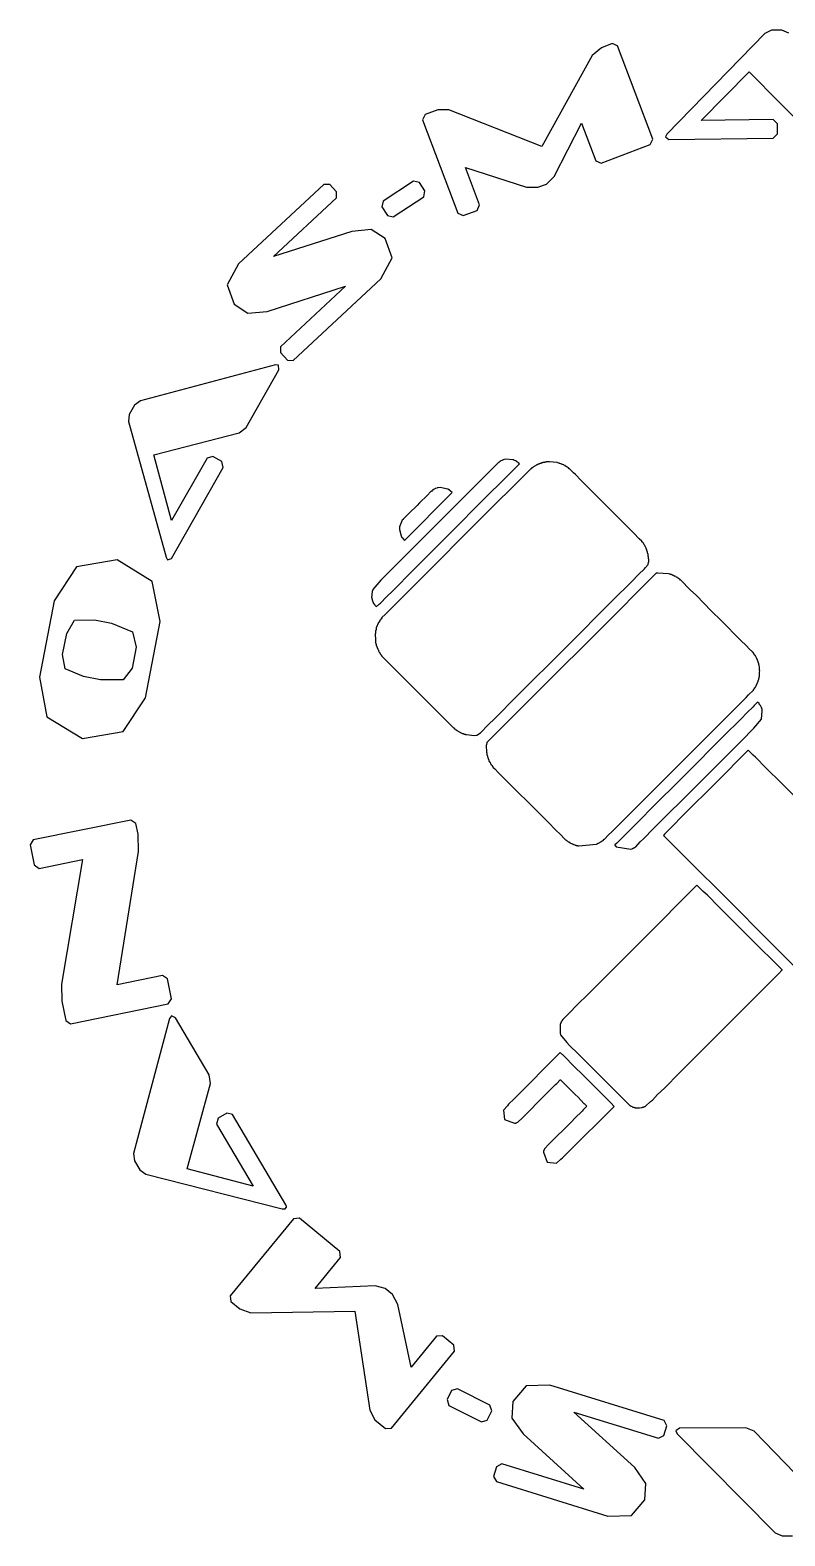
# Model space of a CAD drawing. Extents: x 73.1 to 167.1, y -156.7 to -63.3.
# Drawn here: x 73.1 to 120, y -156.7 to -63.3 of the extents above; entities that cross this region are included whole.
import ezdxf

# ---------------------------------------------------------------- set-up
doc = ezdxf.new("R2010")
doc.units = 0
doc.layers.get('0').update_dxf_attribs({"linetype": 'continuous'})

# ---------------------------------------------------------------- blocks, each defined once
blk = doc.blocks.new('FACEFEAT')
at = {"color": 0}
for p, q in [((118.718, -63.499), (112.635, -69.763)), ((119.777, -63.299), (119.128, -63.307)), ((109.233, -64.139), (108.572, -64.39)), ((111.761, -70.062), (109.572, -64.284)), ((108.01, -64.876), (104.884, -70.515)), ((114.766, -68.902), (117.735, -65.889)), ((117.735, -65.889), (121.585, -69.781)), ((97.473, -68.869), (99.663, -74.648)), ((98.421, -68.237), (97.631, -68.536)), ((104.884, -70.515), (99.099, -68.253)), ((105.634, -72.385), (107.344, -69.079)), ((107.344, -69.079), (108.225, -71.403)), ((119.226, -68.847), (114.766, -68.902)), ((119.502, -69.738), (119.494, -69.109)), ((112.747, -70.086), (119.24, -70.006)), ((108.567, -71.557), (111.607, -70.404)), ((100.133, -71.812), (103.916, -73.036)), ((101.013, -74.136), (100.133, -71.812)), ((96.916, -72.665), (95.026, -73.902)), ((97.628, -73.268), (97.284, -72.742)), ((104.626, -73.05), (105.159, -72.848)), ((91.349, -72.869), (86.056, -77.795)), ((88.234, -77.338), (92.132, -73.711)), ((92.145, -73.336), (91.717, -72.876)), ((95.66, -74.872), (97.551, -73.635)), ((94.949, -74.269), (95.293, -74.795)), ((100.005, -74.802), (100.859, -74.478)), ((93.093, -75.782), (88.234, -77.338)), ((87.834, -80.744), (92.7, -79.181)), ((92.7, -79.181), (88.666, -82.935)), ((89.455, -83.784), (94.885, -78.731)), ((88.659, -83.304), (89.088, -83.764)), ((88.344, -84.068), (79.977, -86.287)), ((86.531, -87.943), (88.57, -84.366)), ((79.601, -86.571), (79.28, -87.134)), ((79.238, -87.585), (81.564, -96.001)), ((80.802, -89.641), (86.107, -88.289)), ((81.9, -93.727), (80.802, -89.641)), ((84.108, -89.852), (81.9, -93.727)), ((81.9, -96.068), (85.115, -90.426)), ((85.016, -90.064), (84.47, -89.753)), ((102.213, -90.116), (102.185, -90.116)), ((102.27, -90.074), (102.242, -90.074)), ((102.312, -90.046), (102.284, -90.046)), ((102.452, -89.976), (102.326, -90.018)), ((102.452, -89.962), (102.452, -89.976)), ((102.48, -89.962), (102.452, -89.962)), ((102.648, -89.92), (102.48, -89.948)), ((102.48, -89.948), (102.48, -89.962)), ((102.648, -89.906), (102.648, -89.92)), ((103.11, -89.948), (103.068, -89.948)), ((103.11, -89.962), (103.11, -89.948)), ((103.138, -89.962), (103.11, -89.962)), ((103.138, -89.976), (103.138, -89.962)), ((103.264, -90.018), (103.138, -89.976)), ((103.306, -90.046), (103.278, -90.046)), ((103.348, -90.074), (103.32, -90.074)), ((103.418, -90.144), (103.418, -90.13)), ((104.216, -90.508), (104.188, -90.508)), ((104.286, -90.452), (104.258, -90.452)), ((104.328, -90.424), (104.3, -90.424)), ((104.552, -90.27), (104.552, -90.284)), ((104.608, -90.242), (104.608, -90.256)), ((104.65, -90.242), (104.608, -90.242)), ((104.65, -90.228), (104.65, -90.242)), ((104.706, -90.2), (104.706, -90.214)), ((104.748, -90.2), (104.706, -90.2)), ((104.748, -90.186), (104.748, -90.2)), ((104.79, -90.186), (104.748, -90.186)), ((104.79, -90.172), (104.79, -90.186)), ((104.832, -90.172), (104.79, -90.172)), ((104.832, -90.158), (104.832, -90.172)), ((104.874, -90.158), (104.832, -90.158)), ((104.874, -90.144), (104.874, -90.158)), ((104.93, -90.144), (104.874, -90.144)), ((104.93, -90.13), (104.93, -90.144)), ((104.986, -90.13), (104.93, -90.13)), ((104.986, -90.116), (104.986, -90.13)), ((105.07, -90.116), (104.986, -90.116)), ((105.07, -90.102), (105.07, -90.116)), ((105.154, -90.102), (105.07, -90.102)), ((105.154, -90.088), (105.154, -90.102)), ((105.799, -90.116), (105.35, -90.074)), ((105.799, -90.13), (105.799, -90.116)), ((105.855, -90.13), (105.799, -90.13)), ((105.855, -90.144), (105.855, -90.13)), ((105.953, -90.172), (105.953, -90.158)), ((105.995, -90.172), (105.953, -90.172)), ((105.995, -90.186), (105.995, -90.172)), ((106.079, -90.214), (106.079, -90.2)), ((106.107, -90.214), (106.079, -90.214)), ((106.107, -90.228), (106.107, -90.214)), ((106.149, -90.228), (106.107, -90.228)), ((106.149, -90.242), (106.149, -90.228)), ((106.233, -90.284), (106.233, -90.27)), ((106.387, -90.368), (106.387, -90.354)), ((106.471, -90.41), (106.443, -90.41)), ((106.597, -90.508), (106.569, -90.508)), ((98.026, -91.909), (97.998, -91.909)), ((98.096, -91.853), (98.068, -91.853)), ((98.152, -91.797), (98.152, -91.811)), ((98.18, -91.797), (98.152, -91.797)), ((98.18, -91.783), (98.18, -91.797)), ((98.264, -91.741), (98.264, -91.755)), ((98.39, -91.699), (98.39, -91.713)), ((99.077, -91.783), (99.049, -91.783)), ((99.203, -91.867), (99.175, -91.867)), ((96.052, -94.108), (96.052, -94.276)), ((96.276, -93.631), (96.276, -93.659)), ((96.164, -94.724), (96.178, -94.724)), ((111.092, -95.032), (111.092, -95.004)), ((111.134, -95.088), (111.134, -95.06)), ((111.176, -95.144), (111.176, -95.116)), ((111.204, -95.186), (111.204, -95.158)), ((111.302, -95.326), (111.288, -95.326)), ((111.302, -95.354), (111.302, -95.326)), ((111.316, -95.354), (111.302, -95.354)), ((111.358, -95.438), (111.344, -95.438)), ((111.358, -95.48), (111.358, -95.438)), ((111.372, -95.48), (111.358, -95.48)), ((111.372, -95.508), (111.372, -95.48)), ((111.386, -95.508), (111.372, -95.508)), ((111.386, -95.55), (111.386, -95.508)), ((111.4, -95.55), (111.386, -95.55)), ((111.4, -95.592), (111.4, -95.55)), ((111.414, -95.592), (111.4, -95.592)), ((111.414, -95.634), (111.414, -95.592)), ((111.428, -95.634), (111.414, -95.634)), ((111.428, -95.676), (111.428, -95.634)), ((111.442, -95.676), (111.428, -95.676)), ((111.47, -95.788), (111.456, -95.788)), ((111.47, -95.858), (111.47, -95.788)), ((111.484, -95.858), (111.47, -95.858)), ((111.484, -95.942), (111.484, -95.858)), ((111.498, -95.942), (111.484, -95.942)), ((111.498, -96.096), (111.498, -95.942)), ((111.512, -96.096), (111.498, -96.096)), ((111.512, -96.292), (111.512, -96.096)), ((111.498, -96.292), (111.512, -96.292)), ((112.073, -96.992), (111.975, -96.992)), ((112.073, -96.978), (112.073, -96.992)), ((112.843, -97.063), (112.843, -97.049)), ((112.927, -97.091), (112.927, -97.077)), ((112.955, -97.091), (112.927, -97.091)), ((112.955, -97.105), (112.955, -97.091)), ((112.997, -97.105), (112.955, -97.105)), ((112.997, -97.119), (112.997, -97.105)), ((113.053, -97.147), (113.053, -97.133)), ((94.357, -98.071), (94.357, -98.127)), ((94.371, -98.071), (94.357, -98.071)), ((94.371, -98.043), (94.371, -98.071)), ((94.385, -98.043), (94.371, -98.043)), ((94.385, -98.001), (94.385, -98.043)), ((113.095, -97.147), (113.053, -97.147)), ((113.095, -97.161), (113.095, -97.147)), ((113.123, -97.161), (113.095, -97.161)), ((113.123, -97.175), (113.123, -97.161)), ((113.151, -97.175), (113.123, -97.175)), ((113.291, -97.259), (113.263, -97.259)), ((113.291, -97.273), (113.291, -97.259)), ((113.375, -97.315), (113.347, -97.315)), ((113.501, -97.413), (113.473, -97.413)), ((74.623, -98.703), (73.702, -103.428)), ((94.315, -98.505), (94.329, -98.505)), ((94.329, -98.505), (94.329, -98.589)), ((94.329, -98.589), (94.343, -98.589)), ((94.357, -98.127), (94.343, -98.127)), ((94.343, -98.589), (94.343, -98.645)), ((94.469, -98.883), (94.469, -98.911)), ((94.511, -98.939), (94.511, -98.967)), ((77.126, -99.881), (78.177, -100.086)), ((94.609, -99.051), (94.609, -99.065)), ((94.875, -99.849), (94.875, -99.877)), ((94.903, -99.807), (94.903, -99.835)), ((94.959, -99.737), (94.959, -99.765)), ((75.144, -102.037), (75.4, -100.726)), ((80.278, -104.709), (81.199, -99.985)), ((94.553, -100.718), (94.539, -100.718)), ((94.553, -100.62), (94.553, -100.718)), ((94.567, -100.62), (94.553, -100.62)), ((94.567, -100.55), (94.567, -100.62)), ((94.581, -100.55), (94.567, -100.55)), ((94.581, -100.494), (94.581, -100.55)), ((94.595, -100.494), (94.581, -100.494)), ((94.595, -100.438), (94.595, -100.494)), ((94.609, -100.438), (94.595, -100.438)), ((94.609, -100.382), (94.609, -100.438)), ((79.71, -101.566), (79.455, -102.877)), ((94.553, -101.152), (94.553, -101.25)), ((94.553, -101.25), (94.567, -101.25)), ((94.567, -101.25), (94.567, -101.334)), ((94.567, -101.334), (94.581, -101.334)), ((94.581, -101.334), (94.581, -101.39)), ((94.581, -101.39), (94.595, -101.39)), ((94.595, -101.39), (94.595, -101.446)), ((94.595, -101.446), (94.609, -101.446)), ((94.609, -101.446), (94.609, -101.488)), ((94.609, -101.488), (94.623, -101.488)), ((94.623, -101.488), (94.623, -101.53)), ((94.623, -101.53), (94.637, -101.53)), ((94.637, -101.53), (94.637, -101.572)), ((94.637, -101.572), (94.651, -101.572)), ((94.651, -101.572), (94.651, -101.614)), ((94.651, -101.614), (94.665, -101.614)), ((94.665, -101.614), (94.665, -101.642)), ((94.665, -101.642), (94.679, -101.642)), ((94.679, -101.642), (94.679, -101.684)), ((94.679, -101.684), (94.693, -101.684)), ((94.721, -101.768), (94.735, -101.768)), ((94.735, -101.768), (94.735, -101.796)), ((94.735, -101.796), (94.749, -101.796)), ((94.847, -101.964), (94.847, -101.992)), ((94.889, -102.02), (94.889, -102.048)), ((94.931, -102.076), (94.931, -102.104)), ((117.954, -101.894), (117.954, -101.866)), ((118.01, -101.964), (118.01, -101.936)), ((118.052, -102.02), (118.052, -101.992)), ((118.08, -102.062), (118.08, -102.034)), ((118.136, -102.118), (118.122, -102.118)), ((118.206, -102.244), (118.192, -102.244)), ((118.234, -102.3), (118.22, -102.3)), ((118.234, -102.342), (118.234, -102.3)), ((118.248, -102.342), (118.234, -102.342)), ((118.276, -102.398), (118.262, -102.398)), ((118.276, -102.44), (118.276, -102.398)), ((118.29, -102.44), (118.276, -102.44)), ((118.29, -102.482), (118.29, -102.44)), ((118.304, -102.482), (118.29, -102.482)), ((118.304, -102.524), (118.304, -102.482)), ((118.318, -102.524), (118.304, -102.524)), ((118.318, -102.566), (118.318, -102.524)), ((118.332, -102.566), (118.318, -102.566)), ((118.36, -102.678), (118.346, -102.678)), ((77.493, -103.596), (76.442, -103.391)), ((118.304, -103.645), (118.318, -103.645)), ((118.304, -103.687), (118.304, -103.645)), ((118.318, -103.603), (118.332, -103.603)), ((118.318, -103.645), (118.318, -103.603)), ((118.332, -103.547), (118.346, -103.547)), ((118.332, -103.603), (118.332, -103.547)), ((118.346, -103.491), (118.36, -103.491)), ((118.346, -103.547), (118.346, -103.491)), ((118.36, -103.42), (118.374, -103.42)), ((118.36, -103.491), (118.36, -103.42)), ((118.388, -102.846), (118.374, -102.846)), ((118.374, -103.322), (118.388, -103.322)), ((118.374, -103.42), (118.374, -103.322)), ((118.388, -103.014), (118.388, -102.846)), ((118.403, -103.014), (118.388, -103.014)), ((118.388, -103.322), (118.388, -103.154)), ((118.01, -104.233), (118.01, -104.205)), ((118.052, -104.177), (118.052, -104.149)), ((118.08, -104.135), (118.08, -104.107)), ((118.122, -104.051), (118.136, -104.051)), ((118.178, -103.981), (118.304, -103.687)), ((118.36, -105.101), (118.36, -105.073)), ((118.403, -105.157), (118.403, -105.129)), ((118.459, -105.213), (118.445, -105.213)), ((118.459, -105.241), (118.459, -105.213)), ((118.473, -105.241), (118.459, -105.241)), ((118.515, -105.325), (118.501, -105.325)), ((118.557, -105.451), (118.543, -105.451)), ((118.557, -105.521), (118.557, -105.451)), ((99.399, -106.585), (99.427, -106.585)), ((99.539, -106.697), (99.567, -106.697)), ((99.595, -106.74), (99.623, -106.74)), ((99.791, -106.838), (99.791, -106.852)), ((99.791, -106.852), (99.819, -106.852)), ((99.819, -106.852), (99.819, -106.866)), ((99.903, -106.894), (99.903, -106.908)), ((99.903, -106.908), (99.945, -106.908)), ((99.945, -106.908), (99.945, -106.922)), ((99.945, -106.922), (99.973, -106.922)), ((99.973, -106.922), (99.973, -106.936)), ((99.973, -106.936), (100.015, -106.936)), ((100.015, -106.936), (100.015, -106.95)), ((100.015, -106.95), (100.057, -106.95)), ((100.057, -106.95), (100.057, -106.964)), ((100.057, -106.964), (100.099, -106.964)), ((100.099, -106.964), (100.099, -106.978)), ((100.099, -106.978), (100.141, -106.978)), ((100.141, -106.978), (100.141, -106.992)), ((100.141, -106.992), (100.197, -106.992)), ((101.443, -107.636), (101.429, -107.636)), ((101.443, -108.126), (101.457, -108.126)), ((101.457, -108.126), (101.457, -108.21)), ((101.457, -108.21), (101.471, -108.21)), ((101.471, -108.21), (101.471, -108.266)), ((101.471, -108.266), (101.485, -108.266)), ((101.485, -108.266), (101.485, -108.322)), ((101.485, -108.322), (101.499, -108.322)), ((101.499, -108.322), (101.499, -108.364)), ((117.996, -108.28), (117.786, -108.07)), ((101.499, -108.364), (101.513, -108.364)), ((101.527, -108.462), (101.541, -108.462)), ((101.555, -108.532), (101.569, -108.532)), ((101.569, -108.532), (101.569, -108.56)), ((101.569, -108.56), (101.583, -108.56)), ((101.583, -108.56), (101.583, -108.602)), ((101.583, -108.602), (101.597, -108.602)), ((101.611, -108.658), (101.625, -108.658)), ((101.723, -108.826), (101.723, -108.854)), ((101.751, -108.868), (101.751, -108.896)), ((101.793, -108.924), (101.793, -108.952)), ((101.835, -108.98), (101.835, -109.008)), ((79.382, -112.305), (73.326, -113.533)), ((79.83, -113.176), (79.695, -112.512)), ((73.129, -113.844), (73.381, -115.086)), ((106.345, -113.518), (106.373, -113.518)), ((106.471, -113.616), (106.499, -113.616)), ((106.653, -113.728), (106.779, -113.77)), ((106.779, -113.77), (106.779, -113.784)), ((106.835, -113.798), (106.835, -113.812)), ((106.919, -113.826), (106.919, -113.84)), ((106.919, -113.84), (106.947, -113.84)), ((106.947, -113.84), (106.947, -113.854)), ((106.947, -113.854), (107.003, -113.854)), ((107.003, -113.854), (107.003, -113.868)), ((107.003, -113.868), (107.045, -113.868)), ((107.045, -113.868), (107.045, -113.882)), ((107.045, -113.882), (107.101, -113.882)), ((107.101, -113.882), (107.101, -113.896)), ((107.101, -113.896), (107.171, -113.896)), ((108.277, -113.798), (108.277, -113.784)), ((108.361, -113.742), (108.389, -113.742)), ((108.361, -113.756), (108.361, -113.742)), ((108.389, -113.742), (108.389, -113.728)), ((108.557, -113.63), (108.585, -113.63)), ((108.613, -113.588), (108.641, -113.588)), ((108.655, -113.56), (108.683, -113.56)), ((108.74, -113.49), (108.768, -113.49)), ((109.412, -113.84), (109.412, -113.868)), ((109.412, -113.868), (109.426, -113.868)), ((73.684, -115.295), (76.379, -114.748)), ((76.379, -114.748), (75.069, -122.472)), ((78.535, -122.511), (79.848, -114.255)), ((110.476, -114.092), (110.476, -114.078)), ((110.532, -114.05), (110.56, -114.05)), ((110.532, -114.064), (110.532, -114.05)), ((110.574, -114.022), (110.602, -114.022)), ((110.616, -113.994), (110.644, -113.994)), ((110.672, -113.952), (110.7, -113.952)), ((114.887, -116.725), (114.621, -116.459)), ((81.337, -121.942), (78.535, -122.511)), ((81.902, -123.392), (81.65, -122.149)), ((119.775, -121.612), (119.789, -121.612)), ((119.789, -121.612), (119.789, -121.598)), ((75.095, -123.539), (75.335, -124.723)), ((75.639, -124.933), (81.695, -123.704)), ((81.775, -124.61), (79.549, -132.974)), ((84.239, -128.106), (82.146, -124.562)), ((106.023, -124.931), (106.023, -124.973)), ((106.037, -124.931), (106.023, -124.931)), ((106.037, -124.903), (106.037, -124.931)), ((106.051, -124.903), (106.037, -124.903)), ((106.051, -124.861), (106.051, -124.903)), ((106.065, -124.861), (106.051, -124.861)), ((106.065, -124.833), (106.065, -124.861)), ((106.079, -124.833), (106.065, -124.833)), ((106.079, -124.805), (106.079, -124.833)), ((106.107, -124.763), (106.107, -124.791)), ((106.135, -124.721), (106.135, -124.749)), ((106.177, -124.665), (106.177, -124.693)), ((106.009, -125.505), (106.009, -125.547)), ((106.009, -125.547), (106.023, -125.547)), ((82.87, -133.923), (84.329, -128.646)), ((106.023, -128.404), (106.037, -128.404)), ((106.023, -128.418), (106.023, -128.404)), ((106.149, -128.516), (106.387, -128.754)), ((85.329, -130.474), (84.787, -130.794)), ((88.993, -136.16), (85.692, -130.568)), ((107.493, -129.875), (107.507, -129.875)), ((110.336, -130.001), (110.364, -130.001)), ((110.378, -130.029), (110.406, -130.029)), ((110.406, -130.029), (110.406, -130.043)), ((110.49, -130.071), (110.49, -130.085)), ((110.49, -130.085), (110.532, -130.085)), ((110.532, -130.085), (110.532, -130.099)), ((110.532, -130.099), (110.574, -130.099)), ((110.574, -130.099), (110.574, -130.113)), ((110.574, -130.113), (110.616, -130.113)), ((110.616, -130.113), (110.616, -130.127)), ((110.616, -130.127), (110.672, -130.127)), ((110.672, -130.127), (110.672, -130.141)), ((110.672, -130.141), (110.784, -130.141)), ((110.784, -130.141), (110.784, -130.155)), ((110.784, -130.155), (110.938, -130.155)), ((110.938, -130.155), (110.938, -130.141)), ((111.106, -130.127), (111.106, -130.113)), ((111.19, -130.085), (111.218, -130.085)), ((111.19, -130.099), (111.19, -130.085)), ((111.218, -130.071), (111.26, -130.071)), ((111.218, -130.085), (111.218, -130.071)), ((111.26, -130.057), (111.288, -130.057)), ((111.26, -130.071), (111.26, -130.057)), ((111.288, -130.043), (111.316, -130.043)), ((111.288, -130.057), (111.288, -130.043)), ((84.694, -131.157), (86.961, -134.998)), ((103.278, -131.079), (103.306, -131.079)), ((103.278, -131.093), (103.278, -131.079)), ((103.306, -131.079), (103.306, -131.065)), ((79.608, -133.441), (79.938, -134)), ((105, -132.802), (104.986, -132.802)), ((105, -132.774), (105, -132.802)), ((105.014, -132.774), (105, -132.774)), ((80.308, -134.26), (88.769, -136.418)), ((86.961, -134.998), (82.87, -133.923)), ((89.463, -137.026), (85.542, -141.802)), ((92.35, -139.053), (89.837, -136.989)), ((90.809, -141.347), (92.387, -139.426)), ((94.528, -141.184), (90.809, -141.347)), ((95.607, -141.727), (95.167, -141.366)), ((85.585, -142.167), (86.132, -142.616)), ((86.833, -142.862), (93.28, -142.766)), ((93.28, -142.766), (94.198, -148.909)), ((96.769, -146.241), (95.947, -142.35)), ((98.347, -144.32), (96.769, -146.241)), ((99.426, -144.863), (98.72, -144.283)), ((95.541, -150.012), (99.463, -145.237)), ((101.65, -148.596), (99.636, -147.572)), ((112.468, -149.541), (105.383, -147.348)), ((99.279, -147.688), (98.994, -148.249)), ((99.111, -148.605), (101.125, -149.63)), ((101.481, -149.514), (101.766, -148.953)), ((106.86, -149.019), (112.125, -150.649)), ((110.638, -152.461), (106.86, -149.019)), ((94.521, -149.505), (95.174, -150.041)), ((103.717, -150.37), (107.486, -153.809)), ((112.448, -150.471), (112.634, -149.87)), ((113.268, -150.364), (119.357, -156.515)), ((117.53, -150.008), (113.414, -150.02)), ((121.855, -154.131), (118.042, -150.202)), ((107.486, -153.809), (102.399, -152.234)), ((102.067, -152.409), (101.881, -153.01)), ((102.059, -153.332), (108.966, -155.471)), ((119.79, -156.701), (120.439, -156.699))]:
    blk.add_line(p, q, dxfattribs=at)
for points in [[(119.128, -63.307), (118.718, -63.499)], [(120.211, -63.481), (119.777, -63.299)], [(108.572, -64.39), (108.01, -64.876)], [(109.572, -64.284), (109.233, -64.139)], [(97.631, -68.536), (97.473, -68.869)], [(99.099, -68.253), (98.421, -68.237)], [(119.494, -69.109), (119.226, -68.847)], [(112.635, -69.763), (112.558, -69.921)], [(112.558, -69.921), (112.747, -70.086)], [(119.24, -70.006), (119.502, -69.738)], [(111.607, -70.404), (111.761, -70.062)], [(108.225, -71.403), (108.567, -71.557)], [(97.284, -72.742), (96.916, -72.665)], [(105.159, -72.848), (105.634, -72.385)], [(91.717, -72.876), (91.349, -72.869)], [(92.132, -73.711), (92.145, -73.336)], [(97.551, -73.635), (97.628, -73.268)], [(103.916, -73.036), (104.626, -73.05)], [(95.026, -73.902), (94.949, -74.269)], [(99.663, -74.648), (100.005, -74.802)], [(100.859, -74.478), (101.013, -74.136)], [(95.293, -74.795), (95.66, -74.872)], [(94.29, -75.668), (93.093, -75.782)], [(95.149, -76.231), (94.29, -75.668)], [(95.585, -77.428), (95.149, -76.231)], [(94.885, -78.731), (95.585, -77.428)], [(86.056, -77.795), (85.352, -79.101)], [(85.352, -79.101), (85.785, -80.302)], [(85.785, -80.302), (86.638, -80.857)], [(86.638, -80.857), (87.834, -80.744)], [(88.666, -82.935), (88.659, -83.304)], [(89.088, -83.764), (89.455, -83.784)], [(88.545, -84.092), (88.344, -84.068)], [(88.57, -84.366), (88.545, -84.092)], [(79.977, -86.287), (79.601, -86.571)], [(79.28, -87.134), (79.238, -87.585)], [(86.107, -88.289), (86.531, -87.943)], [(84.47, -89.753), (84.108, -89.852)], [(85.115, -90.426), (85.016, -90.064)], [(104.188, -90.508), (100.855, -93.849), (97.522, -97.189)], [(102.185, -90.116), (100.141, -92.175)], [(102.242, -90.074), (102.213, -90.116)], [(102.284, -90.046), (102.27, -90.074)], [(102.326, -90.018), (102.312, -90.046)], [(103.068, -89.948), (102.648, -89.906)], [(102.83, -90.859), (103.208, -90.494)], [(103.208, -90.494), (103.264, -90.424)], [(103.278, -90.046), (103.264, -90.018)], [(103.264, -90.424), (103.474, -90.214)], [(103.32, -90.074), (103.306, -90.046)], [(103.376, -90.116), (103.348, -90.074)], [(103.418, -90.13), (103.376, -90.116)], [(103.488, -90.2), (103.418, -90.144)], [(103.474, -90.214), (103.488, -90.2)], [(103.483, -90.208), (103.482, -90.209)], [(103.483, -90.207), (103.483, -90.207)], [(104.258, -90.452), (104.216, -90.508)], [(104.3, -90.424), (104.286, -90.452)], [(104.356, -90.382), (104.328, -90.424)], [(104.412, -90.368), (104.356, -90.382)], [(104.426, -90.34), (104.412, -90.368)], [(104.482, -90.326), (104.426, -90.34)], [(104.496, -90.298), (104.482, -90.326)], [(104.552, -90.284), (104.496, -90.298)], [(104.608, -90.256), (104.552, -90.27)], [(104.706, -90.214), (104.65, -90.228)], [(105.35, -90.074), (105.154, -90.088)], [(105.953, -90.158), (105.855, -90.144)], [(106.079, -90.2), (105.995, -90.186)], [(106.233, -90.27), (106.149, -90.242)], [(106.317, -90.312), (106.233, -90.284)], [(106.331, -90.34), (106.317, -90.312)], [(106.387, -90.354), (106.331, -90.34)], [(106.429, -90.382), (106.387, -90.368)], [(106.443, -90.41), (106.429, -90.382)], [(106.485, -90.438), (106.471, -90.41)], [(106.527, -90.452), (106.485, -90.438)], [(106.569, -90.508), (106.527, -90.452)], [(106.835, -90.761), (106.597, -90.508)], [(101.429, -92.259), (102.508, -91.195)], [(102.508, -91.195), (102.83, -90.859)], [(106.961, -90.873), (106.835, -90.761)], [(107.311, -91.237), (106.961, -90.873)], [(110.588, -94.5), (107.311, -91.237)], [(100.141, -92.175), (97.991, -94.318), (95.842, -96.46)], [(96.36, -94.948), (99.301, -91.993)], [(97.76, -92.161), (97.284, -92.623)], [(97.998, -91.909), (97.76, -92.161)], [(98.068, -91.853), (98.026, -91.909)], [(98.11, -91.825), (98.096, -91.853)], [(98.152, -91.811), (98.11, -91.825)], [(98.264, -91.755), (98.18, -91.783)], [(98.39, -91.713), (98.264, -91.741)], [(98.572, -91.671), (98.39, -91.699)], [(99.049, -91.783), (98.572, -91.671)], [(99.091, -91.811), (99.077, -91.783)], [(99.147, -91.825), (99.091, -91.811)], [(99.091, -94.612), (101.429, -92.259)], [(99.175, -91.867), (99.147, -91.825)], [(99.217, -91.895), (99.203, -91.867)], [(99.315, -91.979), (99.217, -91.895)], [(99.301, -91.993), (99.315, -91.979)], [(99.31, -91.986), (99.309, -91.987)], [(99.31, -91.986), (99.31, -91.986)], [(96.528, -93.393), (96.276, -93.631)], [(96.654, -93.253), (96.528, -93.393)], [(97.144, -92.777), (96.654, -93.253)], [(97.284, -92.623), (97.144, -92.777)], [(96.22, -93.701), (96.052, -94.108)], [(96.052, -94.276), (96.15, -94.668)], [(96.276, -93.659), (96.22, -93.701)], [(96.15, -94.668), (96.164, -94.724)], [(96.178, -94.724), (96.192, -94.766)], [(96.192, -94.766), (96.22, -94.78)], [(96.22, -94.78), (96.346, -94.934)], [(96.346, -94.934), (96.36, -94.948)], [(96.353, -94.943), (96.351, -94.942)], [(96.353, -94.943), (96.353, -94.943)], [(96.878, -96.81), (99.091, -94.612)], [(110.924, -94.85), (110.588, -94.5)], [(111.092, -95.004), (110.924, -94.85)], [(111.134, -95.06), (111.092, -95.032)], [(111.176, -95.116), (111.134, -95.088)], [(111.204, -95.158), (111.176, -95.144)], [(111.232, -95.2), (111.204, -95.186)], [(111.246, -95.256), (111.232, -95.2)], [(111.274, -95.27), (111.246, -95.256)], [(78.532, -96.162), (76.002, -96.584)], [(80.707, -97.506), (78.532, -96.162)], [(81.564, -96.001), (81.662, -96.147)], [(81.662, -96.147), (81.9, -96.068)], [(111.288, -95.326), (111.274, -95.27)], [(111.344, -95.438), (111.316, -95.354)], [(111.456, -95.788), (111.442, -95.676)], [(76.002, -96.584), (74.623, -98.703)], [(95.842, -96.46), (94.889, -97.427)], [(95.645, -98.057), (96.878, -96.81)], [(111.975, -96.992), (108.469, -100.494), (104.963, -103.995), (101.457, -107.496)], [(110.462, -97.497), (110.868, -97.077)], [(110.868, -97.077), (111.246, -96.712)], [(111.246, -96.712), (111.302, -96.642)], [(111.302, -96.642), (111.484, -96.446)], [(111.484, -96.446), (111.498, -96.292)], [(112.731, -97.035), (112.073, -96.978)], [(112.843, -97.049), (112.731, -97.035)], [(112.927, -97.077), (112.843, -97.063)], [(113.053, -97.133), (112.997, -97.119)], [(81.199, -99.985), (80.707, -97.506)], [(94.889, -97.427), (94.385, -98.001)], [(95.239, -98.449), (95.645, -98.057)], [(97.522, -97.189), (96.248, -98.449)], [(109.258, -98.687), (110.462, -97.497)], [(113.165, -97.203), (113.151, -97.175)], [(113.249, -97.231), (113.165, -97.203)], [(113.263, -97.259), (113.249, -97.231)], [(113.333, -97.287), (113.291, -97.273)], [(113.347, -97.315), (113.333, -97.287)], [(113.389, -97.343), (113.375, -97.315)], [(113.431, -97.357), (113.389, -97.343)], [(113.473, -97.413), (113.431, -97.357)], [(114.089, -98.015), (113.501, -97.413)], [(114.467, -98.379), (114.089, -98.015)], [(94.343, -98.127), (94.315, -98.505)], [(94.343, -98.645), (94.441, -98.869)], [(94.441, -98.869), (94.469, -98.883)], [(94.469, -98.911), (94.511, -98.939)], [(94.511, -98.967), (94.609, -99.051)], [(94.609, -99.065), (94.805, -98.883)], [(94.805, -98.883), (94.861, -98.841)], [(94.861, -98.841), (95.239, -98.449)], [(96.248, -98.449), (95.659, -99.051)], [(106.387, -101.572), (109.258, -98.687)], [(115.392, -99.317), (114.467, -98.379)], [(75.4, -100.726), (75.886, -99.9)], [(75.886, -99.9), (77.126, -99.881)], [(94.833, -99.905), (94.819, -99.961)], [(94.875, -99.877), (94.833, -99.905)], [(94.903, -99.835), (94.875, -99.849)], [(94.959, -99.765), (94.903, -99.807)], [(95.155, -99.555), (94.959, -99.737)], [(95.253, -99.443), (95.155, -99.555)], [(95.659, -99.051), (95.253, -99.443)], [(116.022, -99.933), (115.392, -99.317)], [(117.212, -101.138), (116.022, -99.933)], [(78.177, -100.086), (79.485, -100.616)], [(79.485, -100.616), (79.71, -101.566)], [(94.539, -100.718), (94.553, -101.152)], [(94.749, -100.045), (94.609, -100.382)], [(94.777, -100.031), (94.749, -100.045)], [(94.791, -99.975), (94.777, -100.031)], [(94.819, -99.961), (94.791, -99.975)], [(94.693, -101.684), (94.721, -101.768)], [(94.749, -101.796), (94.777, -101.88)], [(103.306, -104.639), (106.387, -101.572)], [(117.576, -101.488), (117.212, -101.138)], [(117.744, -101.67), (117.576, -101.488)], [(117.954, -101.866), (117.744, -101.67)], [(75.307, -102.925), (75.144, -102.037)], [(94.777, -101.88), (94.805, -101.894)], [(94.805, -101.894), (94.819, -101.95)], [(94.819, -101.95), (94.847, -101.964)], [(94.847, -101.992), (94.889, -102.02)], [(94.889, -102.048), (94.931, -102.076)], [(94.931, -102.104), (96.892, -104.072), (98.852, -106.039)], [(118.01, -101.936), (117.954, -101.894)], [(118.052, -101.992), (118.01, -101.964)], [(118.08, -102.034), (118.052, -102.02)], [(118.108, -102.076), (118.08, -102.062)], [(118.122, -102.118), (118.108, -102.076)], [(118.15, -102.174), (118.136, -102.118)], [(118.178, -102.188), (118.15, -102.174)], [(118.192, -102.244), (118.178, -102.188)], [(118.22, -102.3), (118.206, -102.244)], [(118.262, -102.398), (118.248, -102.342)], [(118.346, -102.678), (118.332, -102.566)], [(118.374, -102.846), (118.36, -102.678)], [(73.702, -103.428), (74.176, -105.902)], [(76.442, -103.391), (75.307, -102.925)], [(78.896, -103.609), (77.493, -103.596)], [(79.455, -102.877), (78.896, -103.609)], [(118.388, -103.154), (118.403, -103.014)], [(117.562, -104.695), (117.702, -104.541)], [(117.702, -104.541), (118.01, -104.233)], [(118.01, -104.205), (118.052, -104.177)], [(118.052, -104.149), (118.08, -104.135)], [(118.08, -104.107), (118.108, -104.093)], [(118.108, -104.093), (118.122, -104.051)], [(118.136, -104.051), (118.15, -103.995)], [(118.15, -103.995), (118.178, -103.981)], [(78.893, -106.811), (80.278, -104.709)], [(102.003, -105.955), (103.306, -104.639)], [(115.322, -106.936), (117.058, -105.185)], [(117.058, -105.185), (117.562, -104.695)], [(117.996, -105.269), (117.604, -105.647)], [(118.052, -105.199), (117.996, -105.269)], [(118.262, -104.989), (118.052, -105.199)], [(118.36, -105.073), (118.262, -104.989)], [(118.403, -105.129), (118.36, -105.101)], [(118.431, -105.171), (118.403, -105.157)], [(118.445, -105.213), (118.431, -105.171)], [(118.501, -105.325), (118.473, -105.241)], [(118.543, -105.451), (118.515, -105.325)], [(118.515, -106.039), (118.557, -105.521)], [(74.176, -105.902), (76.372, -107.241)], [(98.852, -106.039), (99.231, -106.403)], [(99.231, -106.403), (99.399, -106.585)], [(101.121, -106.838), (101.513, -106.431)], [(101.513, -106.431), (102.003, -105.955)], [(117.24, -106.025), (116.148, -107.104)], [(117.604, -105.647), (117.24, -106.025)], [(118.038, -106.599), (118.515, -106.039)], [(76.372, -107.241), (78.893, -106.811)], [(99.427, -106.585), (99.483, -106.655)], [(99.483, -106.655), (99.525, -106.669)], [(99.525, -106.669), (99.539, -106.697)], [(99.567, -106.697), (99.595, -106.74)], [(99.623, -106.74), (99.637, -106.768)], [(99.637, -106.768), (99.693, -106.782)], [(99.693, -106.782), (99.707, -106.81)], [(99.707, -106.81), (99.791, -106.838)], [(99.819, -106.866), (99.903, -106.894)], [(100.197, -106.992), (100.673, -107.048)], [(100.673, -107.048), (100.855, -107.034)], [(100.855, -107.034), (101.065, -106.88)], [(101.065, -106.88), (101.121, -106.838)], [(116.148, -107.104), (113.802, -109.449), (111.456, -111.795)], [(111.596, -110.647), (113.459, -108.791), (115.322, -106.936)], [(111.792, -112.845), (114.516, -110.128), (117.24, -107.412)], [(117.24, -107.412), (118.038, -106.599)], [(101.429, -107.636), (101.443, -108.126)], [(101.457, -107.496), (101.443, -107.636)], [(117.674, -107.972), (115.686, -109.968), (113.697, -111.963)], [(117.786, -108.07), (117.674, -107.972)], [(118.136, -108.406), (117.996, -108.28)], [(101.513, -108.364), (101.527, -108.462)], [(101.541, -108.462), (101.555, -108.532)], [(101.597, -108.602), (101.611, -108.658)], [(101.625, -108.658), (101.639, -108.714)], [(101.639, -108.714), (101.667, -108.728)], [(101.667, -108.728), (101.695, -108.812)], [(101.695, -108.812), (101.723, -108.826)], [(101.723, -108.854), (101.751, -108.868)], [(101.751, -108.896), (101.793, -108.924)], [(101.793, -108.952), (101.835, -108.98)], [(101.835, -109.008), (101.961, -109.12)], [(101.961, -109.12), (102.199, -109.372)], [(118.781, -109.064), (118.136, -108.406)], [(119.747, -110.017), (118.781, -109.064)], [(102.199, -109.372), (105.224, -112.383)], [(121.666, -111.949), (119.747, -110.017)], [(111.106, -111.151), (111.596, -110.647)], [(109.608, -112.635), (111.106, -111.151)], [(111.26, -112.005), (109.874, -113.378)], [(111.456, -111.795), (111.26, -112.005)], [(113.697, -111.963), (112.871, -112.775)], [(79.695, -112.512), (79.382, -112.305)], [(105.224, -112.383), (105.785, -112.957)], [(105.785, -112.957), (105.967, -113.125)], [(109.23, -113.027), (109.608, -112.635)], [(111.204, -113.448), (111.792, -112.845)], [(112.731, -112.929), (112.493, -113.167)], [(112.871, -112.775), (112.731, -112.929)], [(73.326, -113.533), (73.129, -113.844)], [(79.848, -114.255), (79.83, -113.176)], [(105.967, -113.125), (106.345, -113.518)], [(106.373, -113.518), (106.415, -113.574)], [(106.415, -113.574), (106.457, -113.588)], [(106.457, -113.588), (106.471, -113.616)], [(106.499, -113.616), (106.513, -113.644)], [(106.513, -113.644), (106.569, -113.658)], [(106.569, -113.658), (106.583, -113.686)], [(106.583, -113.686), (106.639, -113.7)], [(106.639, -113.7), (106.653, -113.728)], [(106.779, -113.784), (106.835, -113.798)], [(106.835, -113.812), (106.919, -113.826)], [(107.171, -113.896), (108.277, -113.798)], [(108.277, -113.784), (108.361, -113.756)], [(108.389, -113.728), (108.473, -113.7)], [(108.473, -113.7), (108.487, -113.672)], [(108.487, -113.672), (108.543, -113.658)], [(108.543, -113.658), (108.557, -113.63)], [(108.585, -113.63), (108.613, -113.588)], [(108.641, -113.588), (108.655, -113.56)], [(108.683, -113.56), (108.74, -113.49)], [(108.768, -113.49), (109.02, -113.224)], [(109.02, -113.224), (109.23, -113.027)], [(109.538, -113.728), (109.412, -113.84)], [(109.426, -113.868), (109.496, -113.952)], [(109.874, -113.378), (109.538, -113.728)], [(110.7, -113.952), (110.98, -113.658)], [(110.98, -113.658), (111.204, -113.448)], [(112.493, -113.167), (112.423, -113.252)], [(112.423, -113.252), (114.25, -115.072), (116.078, -116.893)], [(109.496, -113.952), (110.392, -114.106)], [(110.392, -114.106), (110.476, -114.092)], [(110.476, -114.078), (110.532, -114.064)], [(110.56, -114.05), (110.574, -114.022)], [(110.602, -114.022), (110.616, -113.994)], [(110.644, -113.994), (110.672, -113.952)], [(73.381, -115.086), (73.684, -115.295)], [(114.495, -116.346), (111.176, -119.673), (107.857, -122.999)], [(114.621, -116.459), (114.495, -116.346)], [(115.153, -116.963), (114.887, -116.725)], [(115.868, -117.691), (115.153, -116.963)], [(116.078, -116.893), (119.299, -120.119), (122.52, -123.344), (125.741, -126.57)], [(119.789, -121.598), (117.828, -119.644), (115.868, -117.691)], [(81.65, -122.149), (81.337, -121.942)], [(118.823, -122.578), (119.159, -122.228)], [(119.159, -122.228), (119.523, -121.878)], [(119.523, -121.878), (119.579, -121.808)], [(119.579, -121.808), (119.775, -121.612)], [(75.069, -122.472), (75.095, -123.539)], [(107.857, -122.999), (106.975, -123.867)], [(117.8, -123.587), (118.823, -122.578)], [(81.695, -123.704), (81.902, -123.392)], [(106.681, -124.175), (106.177, -124.665)], [(106.975, -123.867), (106.681, -124.175)], [(115.658, -125.743), (117.8, -123.587)], [(75.335, -124.723), (75.639, -124.933)], [(81.896, -124.447), (81.775, -124.61)], [(82.146, -124.562), (81.896, -124.447)], [(106.023, -124.973), (106.009, -125.505)], [(106.107, -124.791), (106.079, -124.805)], [(106.135, -124.749), (106.107, -124.763)], [(106.177, -124.693), (106.135, -124.721)], [(106.023, -125.547), (106.037, -125.631)], [(106.037, -125.631), (106.429, -126.093)], [(113.417, -127.97), (115.658, -125.743)], [(106.023, -126.724), (103.166, -129.595)], [(106.261, -126.948), (106.023, -126.724)], [(106.345, -127.018), (106.261, -126.948)], [(106.807, -127.494), (106.345, -127.018)], [(106.429, -126.093), (106.597, -126.276)], [(106.597, -126.276), (107.129, -126.794)], [(107.129, -126.794), (108.529, -128.208)], [(107.507, -128.18), (106.807, -127.494)], [(84.329, -128.646), (84.239, -128.106)], [(105.294, -129.146), (105.729, -128.698)], [(105.729, -128.698), (105.799, -128.642)], [(105.799, -128.642), (106.023, -128.418)], [(106.037, -128.404), (106.149, -128.516)], [(106.387, -128.754), (106.947, -129.328)], [(108.655, -129.343), (107.507, -128.18)], [(108.529, -128.208), (109.608, -129.272)], [(112.479, -128.922), (113.417, -127.97)], [(103.166, -129.595), (102.816, -129.931)], [(103.67, -130.771), (105.084, -129.343)], [(105.084, -129.343), (105.294, -129.146)], [(106.947, -129.328), (107.129, -129.497)], [(107.129, -129.497), (107.493, -129.875)], [(109.104, -129.777), (108.655, -129.343)], [(109.16, -129.847), (109.104, -129.777)], [(109.608, -129.272), (110, -129.679)], [(110, -129.679), (110.098, -129.763)], [(110.098, -129.763), (110.336, -130.001)], [(111.316, -130.043), (111.624, -129.763)], [(111.624, -129.763), (111.736, -129.665)], [(111.736, -129.665), (112.059, -129.328)], [(112.059, -129.328), (112.479, -128.922)], [(85.692, -130.568), (85.329, -130.474)], [(102.746, -130.015), (102.508, -130.295)], [(102.508, -130.295), (102.564, -130.869)], [(102.816, -129.931), (102.746, -130.015)], [(106.485, -132.914), (109.356, -130.057)], [(107.381, -130.351), (106.933, -130.785)], [(107.437, -130.281), (107.381, -130.351)], [(107.605, -130.113), (107.437, -130.281)], [(107.507, -129.875), (107.675, -130.043)], [(107.675, -130.043), (107.605, -130.113)], [(109.356, -130.057), (109.16, -129.847)], [(110.364, -130.001), (110.378, -130.029)], [(110.406, -130.043), (110.49, -130.071)], [(110.938, -130.141), (111.106, -130.127)], [(111.106, -130.113), (111.19, -130.099)], [(84.787, -130.794), (84.694, -131.157)], [(102.564, -130.869), (103.18, -131.107)], [(103.18, -131.107), (103.278, -131.093)], [(103.306, -131.065), (103.39, -131.037)], [(103.39, -131.037), (103.67, -130.771)], [(106.723, -131.009), (105.308, -132.409)], [(106.933, -130.785), (106.723, -131.009)], [(105.308, -132.409), (105.042, -132.69)], [(79.549, -132.974), (79.608, -133.441)], [(104.986, -132.802), (104.972, -132.9)], [(104.972, -132.9), (105.21, -133.516)], [(105.042, -132.69), (105.014, -132.774)], [(105.21, -133.516), (105.785, -133.572)], [(105.785, -133.572), (106.065, -133.334)], [(106.065, -133.334), (106.163, -133.25)], [(106.163, -133.25), (106.485, -132.914)], [(79.938, -134), (80.308, -134.26)], [(88.945, -136.406), (89.029, -136.302)], [(89.031, -136.275), (88.993, -136.16)], [(89.029, -136.302), (89.031, -136.275)], [(88.769, -136.418), (88.945, -136.406)], [(89.837, -136.989), (89.463, -137.026)], [(92.387, -139.426), (92.35, -139.053)], [(85.542, -141.802), (85.585, -142.167)], [(95.167, -141.366), (94.528, -141.184)], [(95.947, -142.35), (95.607, -141.727)], [(86.132, -142.616), (86.833, -142.862)], [(98.72, -144.283), (98.347, -144.32)], [(99.463, -145.237), (99.426, -144.863)], [(99.636, -147.572), (99.279, -147.688)], [(103.904, -147.389), (103.083, -148.364)], [(105.383, -147.348), (103.904, -147.389)], [(98.994, -148.249), (99.111, -148.605)], [(103.083, -148.364), (103.023, -149.389)], [(94.198, -148.909), (94.521, -149.505)], [(101.766, -148.953), (101.65, -148.596)], [(103.023, -149.389), (103.717, -150.37)], [(95.174, -150.041), (95.541, -150.012)], [(101.125, -149.63), (101.481, -149.514)], [(112.634, -149.87), (112.468, -149.541)], [(113.414, -150.02), (113.189, -150.178)], [(113.189, -150.178), (113.268, -150.364)], [(118.042, -150.202), (117.53, -150.008)], [(112.125, -150.649), (112.448, -150.471)], [(102.399, -152.234), (102.067, -152.409)], [(101.881, -153.01), (102.059, -153.332)], [(111.332, -153.442), (110.638, -152.461)], [(111.275, -154.458), (111.332, -153.442)], [(110.449, -155.431), (111.275, -154.458)], [(108.966, -155.471), (110.449, -155.431)], [(119.357, -156.515), (119.79, -156.701)]]:
    blk.add_lwpolyline(points, dxfattribs=at)

msp = doc.modelspace()

# ---------------------------------------------------------------- block references
at = {"color": 0}
msp.add_blockref('FACEFEAT', (0, 0), dxfattribs=at)

doc.saveas('drawing.dxf')
